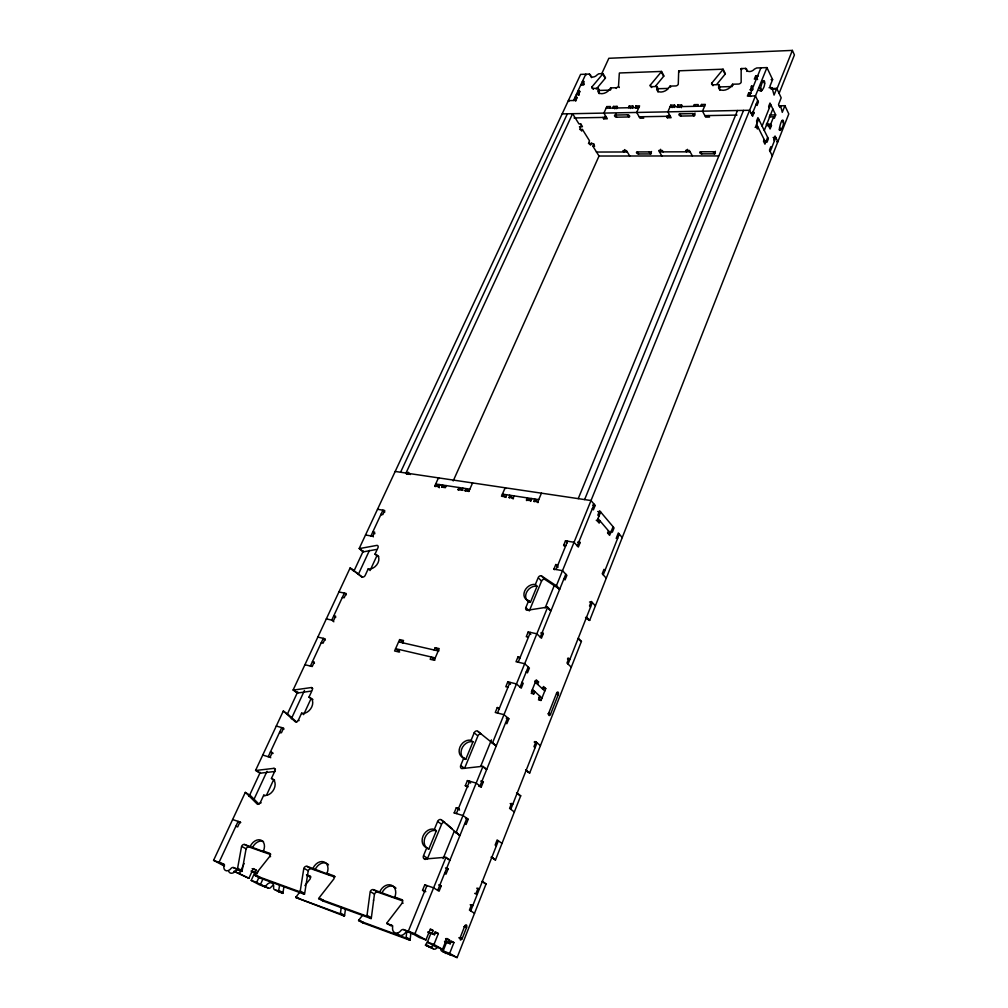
<?xml version="1.0" encoding="UTF-8"?>
<svg xmlns="http://www.w3.org/2000/svg" width="1008" height="1008" viewBox="0 0 1008 1008"><rect width="100%" height="100%" fill="white"/><g stroke="black" fill="none" stroke-linecap="round" stroke-linejoin="round"><path stroke-width="1.5" d="M769.016 87.746L772.015 87.658L771.334 89.334L769.898 86.31L772.607 79.594L766.949 67.599L756.706 67.964L754.362 69.161A4.549 2.898 -28.9 0 1 749.687 71.53A4.549 2.898 -28.9 0 1 746.852 69.426L746.008 68.431L741.283 68.531A2.268 1.436 -29.2 0 0 741.157 69.01L741.157 82.303A2.268 1.449 -29.3 0 1 738.473 84.055L732.539 84.231L730.019 87.545A7.888 5.053 -29.7 0 1 718.591 87.872L718.792 84.647L712.946 84.823A2.243 1.424 -30 0 1 711.711 83.21L722.812 69.678A2.255 1.424 -29.8 0 0 723.089 69.199L678.812 70.812A2.192 1.373 -30.9 0 0 678.686 71.278L678.271 84.244A2.192 1.386 -31 0 1 675.675 85.945L670.03 86.121L667.535 89.347A7.648 4.826 -31.4 0 1 656.687 89.662L656.977 86.512L651.433 86.675A2.167 1.361 -31.7 0 1 650.299 85.113L661.248 71.908A2.18 1.361 -31.4 0 0 661.538 71.442L663.944 75.852A2.18 1.361 -31.4 0 1 663.655 76.318L655.477 86.197M362.779 914.949L358.974 919.863A2.785 2.129 -63.4 0 0 358.583 920.569L362.691 922.824L409.928 940.225A2.822 2.218 -64.7 0 0 410.155 939.443L410.823 933.647M406.816 931.392L406.123 937.201A2.835 2.218 -64.6 0 1 405.909 937.982L409.928 940.225M402.557 900.875L377.698 892.156A2.898 2.23 -62.2 0 0 374.472 894.071L371.36 917.771A2.936 2.243 -63.3 0 1 371.12 918.578L323.064 901.051L318.641 898.619A2.885 2.155 -62.1 0 1 319.057 897.889L333.95 878.825A2.86 2.142 -61.2 0 0 333.043 875.498L326.97 873.369A9.929 7.396 -60.9 0 0 323.896 861.865A9.929 7.396 -60.9 0 0 312.921 868.442L306.961 866.351A2.822 2.092 -60.7 0 0 303.836 868.228L300.233 891.047A2.848 2.104 -61.6 0 1 299.993 891.828L304.441 894.26A2.848 2.104 -61.7 0 0 304.681 893.479L308.234 870.736A2.81 2.079 -60.8 0 1 311.346 868.858L334.492 876.985M371.12 918.578L366.786 916.159A2.948 2.255 -63.1 0 0 367.025 915.352L370.188 891.576A2.911 2.23 -62.1 0 1 373.426 889.648L396.9 898.393L394.783 897.133A10.231 7.913 -62.3 0 0 391.205 885.112A10.231 7.913 -62.3 0 0 379.789 891.878M299.653 892.307L296.15 896.78A2.709 1.991 -61.9 0 0 295.76 897.46L344.371 916.083A2.747 2.079 -63 0 0 344.597 915.327L345.429 909.43M341.296 907.137L340.452 913.059A2.759 2.079 -62.8 0 1 340.225 913.815L344.371 916.083M275.335 890.051L282.744 893.378A2.671 1.953 -61.6 0 0 282.971 892.66L283.853 887.305M279.619 884.999L278.737 890.379A2.671 1.953 -61.5 0 1 278.498 891.11L282.744 893.378M270.648 854.582L249.077 847.01A2.734 1.953 -59.7 0 0 246.078 848.824L242.147 870.698A2.759 1.966 -60.5 0 1 241.895 871.441L237.964 870.005A2.759 1.966 -60.6 0 0 236.011 870.471L234.322 872.159A5.506 3.906 -60.4 0 1 228.715 871.378M241.895 871.441L237.346 868.997A2.772 1.966 -60.4 0 0 237.598 868.253L241.592 846.317A2.747 1.953 -59.6 0 1 244.591 844.49L265.608 852.34L263.378 851.08A9.639 6.93 -59.7 0 0 260.757 840.055A9.639 6.93 -59.7 0 0 250.186 846.455M596.282 89.032L605.241 78.322A2.117 1.298 -32.9 0 0 605.531 77.868L603.011 73.571A2.117 1.298 -32.9 0 1 602.721 74.025L591.923 86.915A2.104 1.298 -33.2 0 0 592.943 88.439L598.223 88.288L597.845 91.35A7.421 4.612 -32.9 0 0 608.177 91.06L610.646 87.91L616.001 87.746A2.129 1.323 -32.6 0 0 618.521 86.096L619.303 73.433A2.129 1.31 -32.4 0 1 619.441 72.979L661.538 71.442M442.751 951.665L457.103 957.6L486.095 883.865L482.353 881.395A2.81 2.268 -62.2 0 0 482.026 881.32M492.181 857.304L494.903 859.685A2.759 2.243 -60.6 0 0 495.482 859.988L520.708 795.816L517.192 793.069A2.696 2.205 -56.6 0 0 516.524 792.994M526.68 770.818L529.099 772.745A2.659 2.18 -54.9 0 0 529.679 773.01L581.427 641.378L578.264 638.19M585.497 617.778L589.1 620.197A2.507 2.029 -44.7 0 0 589.667 620.411L788.785 113.942L784.904 105.701L778.982 105.815M534.807 741.535L535.878 741.812L533.975 746.638L535.109 747.608M567.743 658.174L568.802 658.4L566.987 663.025L571.284 667.195M464.612 926.365L460.001 938.133L460.417 940.048L461.903 939.254L466.553 927.524A2.155 1.109 -72 0 0 466.364 924.953A2.155 1.109 -72 0 0 464.612 926.365L466.553 927.524L463.945 926.617M470.711 910.917L498.355 840.798M510.791 809.285L537.025 742.783L534.177 742.039M548.818 712.87L556.58 693.189A1.953 1.008 -77.4 0 1 558.092 692.194A1.953 1.008 -77.4 0 1 558.218 694.714L550.481 714.357A1.966 1.021 -76.9 0 1 548.944 715.39A1.966 1.021 -76.9 0 1 548.818 712.87L550.481 714.357L547.936 713.727M568.058 664.07L592.326 602.545L589.516 602.003M603.25 574.85L619.315 534.114M770.175 151.591L775.744 137.466L773.111 137.491M779.612 127.651C782.851 112.153 786.001 124.438 780.658 129.818A1.663 0.718 -88.5 0 1 779.638 129.994A1.663 0.718 -88.5 0 1 779.612 127.651L780.658 129.818L779.171 129.83M613.078 526.705L609.626 535.361L607.622 533.018L608.492 530.838M767.655 137.34L764.946 144.157L763.497 141.246L764.177 139.532M457.103 957.6L449.656 953.379L453.928 942.581L451.294 941.056L450.223 943.753L448.434 942.719L449.505 940.023L446.846 938.473L442.525 949.334L435.973 946.928L427.379 942.077L431.222 932.539M784.904 105.701L782.271 112.354L780.595 105.777L779.94 107.44L778.541 104.492L781.187 97.826L776.752 88.402L772.279 88.528M764.278 130.498L772.846 109.003M779.096 93.366L794.417 54.949L792.376 50.4L608.845 58.288L601.612 74M539.683 696.024L538.726 698.418L541.006 700.472L545.744 688.565L543.488 686.498L542.531 688.88M767.227 123.115L770.099 128.974L771.448 125.584L770.729 124.123L773.64 116.802L769.167 116.878M450.601 955.206L443.129 950.972L446.859 941.573M769.356 107.932L768.638 106.432L769.986 103.055L775.681 114.912L774.346 118.276L773.64 116.802M531.178 693.328L533.761 693.932L534.719 691.538L532.136 690.921M537.604 684.356L538.549 681.962L536.256 679.858L531.443 691.853L533.761 693.932M442.525 949.334L433.969 944.483L438.354 933.547L435.632 931.972L434.536 934.706L427.946 932.324M776.752 88.402L774.068 95.092L772.015 87.658M762.086 126.076L770.704 104.542M792.376 50.4L776.979 88.88L772.355 89.006M426.976 885.578L408.303 931.291L419.328 937.516L425.943 939.935L430.378 928.922L433.125 930.523L432.029 933.257L434.536 934.706M758.671 119.158L755.899 126.025L757.386 128.999L758.079 127.285L755.068 127.323M439.904 884.974L441.265 885.83L439.072 891.236L433.604 887.834L424.771 884.835L422.554 890.253L424.859 891.664M446.809 867.938L448.157 868.808L445.99 874.163L444.641 873.306M459.169 808.819L456.322 807.685L454.192 812.902L462.987 815.548L468.191 819.277L466.087 824.494L464.776 823.574M478.649 786.202L481.27 786.958L483.349 781.843L482.076 780.872M499.464 708.082L497.284 707.54L495.268 712.48L503.987 714.659L508.851 718.805L506.848 723.744L505.625 722.723M542.216 632.419L543.35 633.528L541.435 638.253L536.848 633.793L528.205 631.966L526.264 636.703L528.419 637.157M579.083 541.384L580.154 542.581L578.34 547.067L574.043 542.279L565.475 540.842L563.636 545.328L564.178 545.933M395.186 471.442L591.003 500.535L595.161 505.474L593.384 509.859L592.351 508.637M753.266 111.359L754.022 112.871L752.623 116.323L749.612 110.275L562.149 113.904M425.943 939.935L414.956 933.71L445.977 857.392L450.009 860.051A2.898 2.306 -60.9 0 0 449.329 859.95L445.977 857.745M455.717 831.902L459.396 835.128A2.86 2.281 -59.2 0 0 459.976 835.43L456.019 832.696L482.958 766.395L486.751 769.343A2.785 2.23 -55.5 0 0 486.07 769.28L482.92 766.823M471.076 740.338L472.966 741.85L465.746 759.377L463.831 757.89A9.639 7.636 -54.5 0 1 459.938 747.079A9.639 7.636 -54.5 0 1 471.076 740.338L474.163 732.866A2.734 2.167 -53.5 0 1 477.338 730.939L495.659 745.618A2.747 2.205 -53.8 0 0 496.251 745.882L492.521 742.871L547.646 607.219A2.633 2.079 -45.8 0 0 546.991 607.194L527.02 610.306A2.608 2.054 -46.3 0 1 525.848 607.559L528.709 600.604A9.097 7.106 -45.5 0 1 524.626 591.129A9.097 7.106 -45.5 0 1 535.349 584.501L538.184 577.647A2.583 2.016 -44.7 0 1 541.246 575.757L555.836 585.446A2.608 2.054 -44.4 0 0 556.416 585.661L559.742 589.138A2.596 2.054 -44.4 0 1 559.163 588.924L544.597 579.247A2.583 2.016 -44.7 0 0 541.548 581.125L529.288 610.949M556.416 585.661L766.949 67.599M437.711 890.392L466.893 818.345M479.997 786.001L507.641 717.772M520.052 687.116L528.217 666.956M540.301 637.144L565.79 574.195M577.269 545.87L594.128 504.239M751.867 114.811L757.676 100.485M456.385 813.557L469.589 781.225M497.448 713.021L509.96 682.378M518.188 662.231L530.359 632.419M556.051 569.495L567.605 541.195M584.602 499.59L743.539 110.389M749.385 96.062L760.927 67.813M443.104 858.64L454.129 831.537M480.829 765.967L491.438 739.897M545.152 607.925L554.564 584.804M578.239 498.632L737.491 110.502M465.961 786.202L465.305 785.723L467.41 780.595L476.167 783.103L481.27 786.958M522.018 682.252L523.202 683.323L521.237 688.174L516.474 683.915L507.793 681.862L505.802 686.725L507.969 687.242M520.141 657.43L517.986 656.939L516.02 661.739L524.689 663.705L529.389 668.039L527.436 672.853L526.264 671.782M554.463 569.696L553.909 569.117L555.773 564.556L557.915 564.946M751.162 93.404L748.768 92.698L747.369 96.113L755.446 95.911L758.419 101.997L757.033 105.424L756.29 103.912M750.418 90.342L751.439 86.171L753.442 86.121M758.079 76.444L757.714 75.676L755.71 75.739L754.324 79.115L756.328 79.052M458.728 834.674L440.836 819.554A2.848 2.243 -58.6 0 0 437.598 821.495L434.372 829.332A10.017 7.888 -59.5 0 0 423.007 836.136A10.017 7.888 -59.5 0 0 426.775 847.741L423.499 855.691A2.885 2.268 -60.5 0 0 424.57 859.055L425.263 859.496M463.831 757.89L460.706 765.463A2.772 2.205 -55.4 0 0 461.828 768.6L482.29 766.332A2.797 2.23 -55.4 0 1 482.958 766.395M715.403 151.339L714.382 153.833L701.82 153.859A1.6 0.92 22.1 0 1 699.842 152.813A1.6 0.92 22.1 0 1 700.673 151.767L713.248 151.742A1.6 0.932 21.7 0 1 715.239 152.788A1.6 0.932 21.7 0 1 714.382 153.833L713.248 151.742M426.775 847.741L428.803 849.089L436.376 830.705L434.372 829.332M528.709 600.604L530.422 602.318L537.05 586.24L535.349 584.501M427.329 859.358A2.873 2.268 -60.6 0 1 427.581 858.337L441.592 824.254A2.835 2.243 -58.8 0 1 444.818 822.326L441.504 820.021M538.36 502.387L537.818 501.782L541.447 493.177M687.418 149.348L686.372 151.805L685.604 150.419L689.321 150.406L692.395 155.95M530.863 501.241L531.229 498.494L531.783 499.099M697.523 106.256L698.229 104.567L694.361 104.643L693.643 106.331M695.029 113.135L693.882 115.832L681.093 116.059A1.638 0.97 23.1 0 1 679.052 114.988A1.638 0.97 23.1 0 1 679.883 113.854L692.698 113.614A1.651 0.983 22.7 0 1 694.739 114.698A1.651 0.983 22.7 0 1 693.882 115.832L692.698 113.614M534.265 501.77L534.631 499.01L537.894 502.639M700.762 106.18L701.467 104.492L705.361 104.404L702.5 111.182L705.663 117.117L709.556 117.054L708.775 115.567M526.806 500.623L527.171 497.876L528.809 499.691A1.852 0.643 23 0 1 530.737 500.472M660.605 149.285L659.484 151.88L690.089 151.805M513.362 498.569L513.715 495.835M677.414 107.428L677.729 105.021L681.547 104.933L680.828 106.609L681.433 107.717M674.969 105.827L674.554 105.084L670.761 105.172L667.876 111.85L671.126 117.709L667.346 117.772L668.43 115.265M506.029 497.448L506.394 494.726M674.554 105.084L674.239 107.491M509.355 497.952L509.72 495.23L513.022 498.834M434.196 650.021L435.204 647.703L439.223 648.623L434.221 660.24L430.189 659.295L431.197 656.964L434.927 660.139M651.496 151.515L650.45 153.947L638.543 153.972A1.55 0.869 23.8 0 1 636.602 152.951A1.55 0.869 23.8 0 1 637.333 151.931L649.253 151.906A1.562 0.882 23.5 0 1 651.193 152.926A1.562 0.882 23.5 0 1 650.45 153.947L649.253 151.906M624.834 149.575L623.763 151.969L622.957 150.62L626.472 150.608L629.723 156.001M465.62 491.274L465.053 490.682L465.973 488.59L468.808 491.564M642.877 116.726L643.709 118.163L640.017 118.226L636.678 112.455L639.601 105.865L635.909 105.941L635.594 108.31M402.52 642.764L403.528 640.483L399.622 639.601L394.582 650.966L398.475 651.886L399.496 649.593M472.588 482.945L468.896 491.261L465.053 490.682M628.45 107.73L629.181 106.092L632.848 106.016L632.533 108.373M458.602 490.203L458.035 489.611L458.955 487.532L462.949 490.417M612.7 108.07L613.444 106.445L617.047 106.369L616.745 108.713M615.938 113.816L615.384 115.051A1.6 0.92 24.8 0 0 614.666 116.147A1.6 0.92 24.8 0 0 616.657 117.193L628.778 116.978A1.6 0.932 24.5 0 0 629.521 115.87A1.6 0.932 24.5 0 0 627.518 114.824L615.384 115.051L616.657 117.193M453.197 480.929L599.029 156.026L592.918 146.248L593.989 143.867M263 878.85L260.467 884.47L267.838 887.783M441.617 487.103L446.317 485.617L445.385 487.67L441.617 487.103L442.55 485.05L444.465 487.003M251.622 871.655L257.053 873.621L258.149 871.214M435.33 486.637L434.75 486.058L438.467 477.868L439.148 478.573M609.701 108.133L610.432 106.508L606.841 106.596L603.893 113.098L607.307 118.78L603.742 118.843L602.885 117.432M591.469 143.01L590.512 145.139L588.811 142.43L589.541 140.843L582.435 129.465L579.839 129.503M254.974 872.185L251.219 880.425L256.637 882.428L259.144 876.91M603.742 118.843L604.838 116.411M439.072 487.217L438.493 486.625L439.425 484.571L440.005 485.163M248.9 878.283L234.171 871.328L248.9 878.283L253.323 868.581L256.208 870.156L255.112 872.575L251.042 871.088M582.435 129.465L581.704 131.065L579.978 128.306L581.44 125.105M239.627 873.331L244.1 863.554M224.444 866.137L213.583 860.341L245.297 792.414A2.659 1.89 -57.7 0 1 245.776 792.679L257.405 804.258A2.684 1.915 -57.9 0 0 260.366 802.444L263.705 795.211A9.324 6.691 -57.3 0 0 274.088 788.886A9.324 6.691 -57.3 0 0 271.454 778.428L274.756 771.284A2.646 1.903 -56.7 0 0 274.012 768.335L256.158 770.44A2.621 1.865 -56.6 0 1 255.591 770.377L283.273 711.094A2.558 1.827 -54.5 0 1 283.752 711.333L295.47 721.917A2.583 1.865 -54.6 0 0 298.381 720.128L301.581 713.198A8.996 6.489 -54 0 0 311.762 706.923A8.996 6.489 -54 0 0 308.99 697.145L312.152 690.304A2.558 1.84 -53.4 0 0 311.359 687.544L293.681 690.052A2.533 1.814 -53.5 0 1 293.114 690.014L350.104 567.995A2.419 1.726 -48.7 0 1 350.582 568.184L362.414 577.08A2.432 1.751 -48.6 0 0 365.236 575.316L368.185 568.928A8.492 6.098 -48 0 0 378.038 562.766A8.492 6.098 -48 0 0 375.026 554.11L377.95 547.798A2.407 1.726 -47.5 0 0 377.093 545.353L359.755 548.516A2.394 1.701 -47.7 0 1 359.201 548.516L580.595 74.39L589.441 74.075L590.6 75.058A4.196 2.57 -33.1 0 0 592.906 77.036A4.196 2.57 -33.1 0 0 597.177 74.819L598.752 73.798L603.011 73.571M266.54 795.148L273.609 779.789L271.454 778.428M303.635 714.647L311.031 698.62L308.99 697.145M370.062 570.566L376.879 555.773L375.026 554.11M253.852 799.634L267.019 771.259M291.35 718.78L304.466 690.505M358.508 573.98L369.457 550.381M405.997 473.042L572.582 113.702L578.983 123.946L580.734 123.921M407.156 474.214L408.089 472.21L410.407 474.541M249.039 796.433L260.24 772.393M287.217 714.433L297.713 691.891M354.01 570.944L363.296 550.985M268.204 756.718L281.761 727.612L283.991 729.124M310.388 666.074L323.278 638.366L325.382 640.004M370.931 535.941L382.927 510.187L384.842 512.001M400.579 472.235L567.353 113.803M573.552 100.485L585.787 74.201L586.202 74.92M240.698 822.452L239.942 822.024L237.686 826.9L235.847 826.27M262.735 755.068L270.043 757.273L272.223 752.585L272.929 753.039M373.363 536.836L372.746 536.269L374.674 532.123L372.859 531.796L374.9 533.66M377.521 509.279L384.728 510.489L382.826 514.584L381.011 514.282L381.616 514.849M575.719 101.153L576.765 97.259L575.026 97.31L576.475 99.666M578.554 95.067L579.587 91.186L577.861 91.237L579.146 93.353M583.078 85.315L584.111 81.459L582.385 81.522L584.237 84.584M437.8 946.852A5.733 4.561 -65.7 0 0 436.64 948.037A2.86 2.268 -65.4 0 1 433.931 949.07L425.464 945.176A2.873 2.268 -65.3 0 1 425.855 944.446L427.682 942.052M394.783 897.133L401.272 899.413A2.948 2.293 -62.7 0 1 402.318 902.891L387.122 922.673A2.974 2.306 -63.8 0 0 386.707 923.416L390.991 925.823A2.961 2.306 -63.9 0 1 391.406 925.079L390.701 924.676M304.907 885.616L310.136 878.938A2.684 1.978 -61.1 0 0 309.33 875.826L306.495 874.818M263.378 851.08L269.086 853.083A2.772 2.003 -60 0 1 269.854 856.258L255.251 874.679A2.797 2.016 -60.8 0 0 254.848 875.372L259.371 877.817L304.441 894.26M716.801 84.332L725.092 74.201A2.243 1.424 -29.7 0 0 725.369 73.723L723.089 69.199M376.412 549.473L363.46 551.83A2.394 1.701 -47.7 0 1 362.905 551.817L359.201 548.516M293.114 690.014L297.209 692.95A2.533 1.814 -53.5 0 0 297.776 692.987L310.981 691.135M255.591 770.377L259.913 773.098A2.621 1.865 -56.7 0 0 260.48 773.161L275.31 771.422M424.57 859.055L445.297 857.291A2.911 2.306 -60.7 0 1 445.977 857.392M582.649 84.609L580.91 84.659L581.339 85.378M771.107 79.645L772.607 79.594M598.223 88.288L599.508 90.43L610.52 90.103M656.977 86.512L658.199 88.717L668.329 88.414M718.792 84.647L719.951 86.902L732.299 86.549M759.087 88.288L760.599 88.238L761.708 90.531A1.714 0.756 -89.3 0 1 760.637 90.657A1.714 0.756 -89.3 0 1 760.599 88.238C763.976 72.4 767.302 85.176 761.708 90.531L759.024 90.607M578.126 94.361L576.387 94.399L576.815 95.105M750.053 89.573L752.434 90.279M575.291 100.447L568.348 100.624L568.877 101.468M606.098 108.209L638.87 107.516M670.043 106.835L704.655 106.092M750.998 112.934L754.022 112.871M574.056 117.936L606.463 117.369M639.185 116.789L670.307 116.248M704.869 115.643L736.999 115.076M769.734 115.013L775.681 114.912M579.424 126.743L582.46 126.693L580.583 123.732M766.256 124.186L770.729 124.123M766.975 125.647L771.448 125.584M776.664 141.775L777.848 141.775L775.039 136.017L773.703 139.406L774.409 140.843M588.445 143.577L592.956 143.539L594.632 146.236L592.918 146.248M596.396 152.044L627.291 151.969M598.878 156.026L718.578 155.925M406.363 473.936L409.059 474.34M592.616 505.084L595.161 505.474M469.829 489.182L435.683 484.004L439.362 487.759M538.726 499.628L502.412 494.122L505.071 496.994M434.75 486.058L438.493 486.625M458.035 489.611L461.853 490.19L462.785 488.111L463.352 488.704M505.474 496.843L501.493 496.238L505.159 487.784L505.827 488.502M508.801 497.36L512.807 497.965M526.252 500.018L530.321 500.636M533.723 501.165L537.818 501.782M597.694 511.522L600.655 511.976L597.127 520.72L599.18 523.127L600.062 520.934L596.245 520.342M607.572 532.728L610.495 533.194L598.009 518.54M616.052 538.159L617.614 538.411L616.631 537.251L618.332 532.942L622.238 537.579M577.584 542.153L580.154 542.581M563.636 545.328L565.778 545.693M365.526 534.971L372.746 536.269M553.909 569.117L562.502 570.667L566.887 575.354L565.034 579.928L563.938 578.768M540.767 632.986L543.35 633.528M338.915 591.961L346.16 593.485L344.156 597.782L342.342 597.404M567.491 658.93L569.885 659.459L568.802 658.4M326.327 618.887L333.585 620.537L335.614 616.178L333.799 615.775L335.727 617.337M398.626 641.869L438.228 650.941M435.217 657.909L395.59 648.686L399.647 652.037M534.681 681.068L538.549 681.962M543.173 687.973L545.744 688.565M317.835 637.081L325.105 638.795L323.051 643.205L321.237 642.764M539.116 697.41L541.964 698.09L532.426 689.459M538.436 699.854L541.006 700.472M304.933 664.7L312.215 666.527L314.282 662.067L312.467 661.613L314.471 663.125M506.243 718.15L508.851 718.805M480.715 781.087L483.349 781.843M276.293 726.05L283.588 728.129L281.434 732.766L279.607 732.236L280.3 732.715M465.305 785.723L468.14 786.832M510.174 803.552L512.757 804.296L511.573 803.389L509.594 808.391L514.357 811.982M272.223 752.585L270.396 752.031L272.752 753.568M465.57 818.471L468.191 819.277M445.511 867.938L448.157 868.808M476.734 888.212L479.329 889.069L478.069 888.25L476.003 893.479L477.263 894.298L474.667 893.416M438.619 884.936L441.265 885.83M232.634 819.542L239.942 822.024M470.182 904.768L472.79 905.65L471.505 904.856L469.426 910.123L474.529 913.298M422.554 890.253L425.792 891.652M312.921 868.442L329.15 874.629L326.97 873.369M310.678 877.174L306.835 875.587M459.736 937.742L462.181 938.612L460.24 937.465M458.791 937.78L460.417 938.36M430.492 929.578L433.125 930.523M434.398 932.123L438.354 933.547M428.06 931.833L432.029 933.257M252.139 868.682L256.208 870.156M445.574 938.599L449.505 940.023M446.065 939.166L448.673 940.111M450.009 941.17L453.928 942.581M444.503 941.296L448.434 942.719M444.994 941.863L450.223 943.753M213.583 860.341L222.944 863.743A2.759 1.94 -60.3 0 1 223.952 865.292L223.814 867.548A5.519 3.906 -60.3 0 0 229.761 869.728L231.462 868.027A2.772 1.966 -60.5 0 1 233.415 867.56L237.346 868.997M254.848 875.372L299.993 891.828M318.641 898.619L366.786 916.159M386.707 923.416L391.28 925.092A2.986 2.306 -64 0 1 392.578 927.675A5.972 4.649 -64 0 0 395.186 932.866A5.972 4.649 -64 0 0 400.831 930.686A2.999 2.344 -64.3 0 1 403.654 929.59L414.956 933.71M412.562 933.698L407.912 931.997A2.986 2.331 -64.5 0 0 405.09 933.08A5.947 4.637 -64.2 0 1 397.354 933.307M427.379 942.077L433.969 944.483M443.129 950.972L449.656 953.379M278.498 891.11L274.617 889.673A2.671 1.94 -61.3 0 1 273.609 887.418A5.33 3.868 -61.3 0 0 271.618 882.92A5.33 3.868 -61.3 0 0 266.729 884.885A2.659 1.928 -61.1 0 1 264.285 885.868M295.76 897.46L340.225 913.815M358.583 920.569L405.909 937.982M425.464 945.176L433.264 948.692M446.657 952.976L442.096 951.3A2.885 2.293 -65.6 0 1 440.773 948.767M251.219 880.425L259.321 884.759L268.556 888.161A2.646 1.928 -61.2 0 0 270.988 887.179A5.317 3.868 -61.4 0 1 273.357 885.339M223.7 864.158L224.469 864.562M224.545 865.267L219.064 862.331L238.115 821.407L240.484 822.767M256.637 882.428L264.726 886.75M237.598 868.253L241.391 870.295M279.443 890.757L282.971 892.66M233.415 867.56L237.208 869.602M256.763 875.498L257.519 875.902M258.275 876.305L259.774 877.124M296.15 896.78L298.96 898.304M255.112 872.575L257.053 873.621M300.233 891.047L303.95 893.075M341.145 913.437L344.597 915.327M319.788 898.304L323.467 900.32M358.974 919.863L359.667 920.241M360.347 920.619L361.028 920.997M242.336 846.733L246.078 848.824M367.025 915.352L370.642 917.368M406.804 937.579L410.155 939.443M391.999 925.483L392.717 925.886M425.855 944.446L428.072 945.693M428.513 945.945L429.181 946.31M244.591 844.49L248.333 846.594M269.854 856.258L270.598 856.687M269.829 853.499L270.572 853.915M309.33 875.826L310.716 876.607M403.654 929.59L407.207 931.594M304.58 868.644L308.234 870.736M306.961 866.351L310.615 868.442M333.774 875.914L335.223 876.758M370.906 891.992L374.472 894.071M373.426 889.648L376.992 891.74M402.318 902.891L403.024 903.307M401.978 899.829L402.683 900.245M245.297 792.414L249.682 795.06A2.646 1.877 -57.8 0 1 250.16 795.325L258.854 803.981M260.366 802.444L261.097 802.885M263.705 795.211L264.802 795.879M424.771 884.835L427.064 886.259M256.876 770.893L260.48 773.161M274.012 768.335L275.436 769.255M424.179 856.132L427.581 858.337M270.043 757.273L270.749 757.739M482.315 881.71L485.428 883.777A2.797 2.268 -62.4 0 1 486.095 883.865M495.482 859.988L491.803 857.443A2.772 2.255 -60.4 0 1 491.35 857.228M491.224 857.14L494.298 859.257M437.598 821.495L440.924 823.788M298.381 720.128L299.074 720.607M283.273 711.094L287.431 713.979A2.558 1.827 -54.6 0 1 287.897 714.218L296.667 722.131M301.581 713.198L302.614 713.929M496.352 845.888L495.13 845.032L497.146 839.929L501.997 843.406M454.192 812.902L454.86 813.368M456.322 807.685L459.598 810.041M294.361 690.543L297.776 692.987M311.359 687.544L312.707 688.54M362.212 577.357L351.2 568.726M467.41 780.595L470.623 783.014M461.349 765.954L464.549 768.398L477.918 735.89A2.722 2.167 -53.6 0 1 481.081 733.988L477.956 731.455M517.117 793.46L520.052 795.74A2.684 2.205 -56.7 0 1 520.708 795.816M474.163 732.866L477.288 735.399M333.837 621.785L331.771 620.122L344.345 593.107L346.374 594.808M529.679 773.01L526.201 770.2A2.659 2.18 -54.7 0 1 525.634 769.936L528.52 772.279M495.041 745.114L491.942 742.594A2.759 2.205 -53.7 0 0 492.521 742.871M399.622 639.601L403.414 642.776M535.878 741.812L540.427 745.681M497.284 707.54L499.124 709.103M435.204 647.703L438.921 650.903M350.104 567.995L353.871 571.246M368.185 568.928L369.117 569.747M446.632 823.914L452.075 828.689M507.793 681.862L510.489 684.268M359.755 548.516L362.842 551.275M535.311 682.265L544.799 690.946M517.986 656.939L519.75 658.577M556.58 693.189L558.218 694.714M528.205 631.966L530.8 634.473M525.848 607.559L528.709 610.382M546.991 607.194L549.814 610.054M578.151 638.681L580.255 640.811M547.646 607.219L551.023 610.646A2.621 2.079 -45.9 0 0 550.368 610.621M538.738 578.227L541.548 581.125M541.246 575.757L544.043 578.668M556.391 586.026L559.163 588.924M586.517 617.488L589.1 620.197M589.667 620.411L586.555 617.161A2.52 2.029 -44.7 0 1 586.127 617.022M590.562 607.018L589.529 605.921L591.293 601.448L595.4 605.833M555.773 564.556L558.155 567.101M565.475 540.842L567.277 542.833M606.262 578.214L602.242 573.728L603.968 569.331L604.976 570.465M598.891 516.335L597.857 515.126L599.621 510.754L614.061 527.877L612.347 532.199L611.352 531.027M576.765 97.259L577.206 97.978M579.587 91.186L580.028 91.892M591.923 86.915L593.347 89.284M589.441 74.075L591.557 77.629M606.841 106.596L607.27 107.302M637.333 151.931L638.543 153.972M613.444 106.445L614.855 108.826M617.047 106.369L617.476 107.087M603.149 74.743L605.241 78.322M610.646 87.91L611.276 88.994M627.518 114.824L628.778 116.978M616.001 87.746L616.417 88.465M618.937 86.814L619.353 87.532M629.181 106.092L630.58 108.499M632.848 106.016L633.263 106.735M661.853 155.975L658.69 150.507L662.319 150.494L663.113 151.868M635.909 105.941L637.295 108.36M650.299 85.113L651.659 87.545M666.54 116.311L667.346 117.772M670.761 105.172L672.109 107.617M677.729 105.021L679.077 107.478M679.883 113.854L681.093 116.059M700.673 151.767L701.82 153.859M670.03 86.121L670.635 87.23M661.651 72.639L663.655 76.318M681.547 104.933L681.95 105.676M694.361 104.643L694.764 105.386M678.686 71.278L679.077 72.022M701.467 104.492L701.87 105.235M711.711 83.21L712.996 85.718M723.19 70.434L725.092 74.201M732.539 84.231L733.106 85.365M757.285 122.585L756.542 121.099L757.928 117.659L768.373 138.776L767.025 142.191L766.294 140.742M756.605 124.312L765.626 142.456M772.304 155.875L769.457 150.154L770.805 146.752L771.511 148.189M748.768 92.698L750.645 96.503M751.439 86.171L753.052 89.485M741.283 68.531L741.649 69.3M741.157 69.01L741.535 69.766M745.441 68.38L745.819 69.149M746.563 70.673L746.928 71.429M755.71 75.739L757.55 79.569M763.472 81.169L764.568 83.462M782.359 120.683L783.405 122.85M657.959 92.03A7.636 4.826 -31.4 0 1 658.199 88.717M719.813 90.317A7.875 5.053 -29.7 0 1 719.939 86.902M599.18 93.668A7.409 4.612 -32.9 0 1 599.508 90.43M579.046 95.13A1.588 0.844 89 0 1 579.058 93.593M580.784 641.34A2.533 2.054 -46.3 0 1 581.427 641.378M278.863 891.954A2.659 1.94 -61.5 0 1 277.83 890.442M446.04 953.53A2.873 2.293 -65.8 0 1 444.742 951.817M432.671 945.794A2.873 2.268 -65.2 0 1 429.95 946.827M429.446 947.419A2.86 2.268 -65.4 0 1 429.622 947.041M362.691 922.824A2.772 2.117 -63.5 0 1 363.082 922.131M373.502 899.905A2.759 2.117 -62.5 0 1 373.489 900.421M311.031 698.62A8.984 6.489 -54.1 0 1 312.934 699.602M273.609 779.789A9.311 6.678 -57.4 0 1 274.63 780.23M456.019 832.696A2.873 2.293 -59 0 1 455.427 832.394M428.803 849.089A10.004 7.888 -59.6 0 1 425.036 837.497A10.004 7.888 -59.6 0 1 436.376 830.705M465.746 759.377A9.614 7.623 -54.5 0 1 464.562 758.911M463.504 758.218A9.614 7.623 -54.5 0 1 462.546 747.155A9.614 7.623 -54.5 0 1 472.966 741.85M323.064 901.051A2.873 2.155 -62.2 0 1 323.24 900.673M259.371 877.817A2.785 2.016 -60.9 0 1 259.56 877.451M252.428 847.715A9.626 6.917 -59.8 0 1 263.491 841.541M327.65 864.007A9.904 7.384 -60.9 0 1 328.532 864.864M315.113 869.702A9.904 7.384 -60.9 0 1 326.617 863.365M381.919 893.138A10.206 7.9 -62.4 0 1 395.98 888.199M376.879 555.773A8.48 6.086 -48 0 1 378.781 556.567M530.422 602.318A9.072 7.106 -45.5 0 1 526.34 592.843A9.072 7.106 -45.5 0 1 537.05 586.24"/></g></svg>
